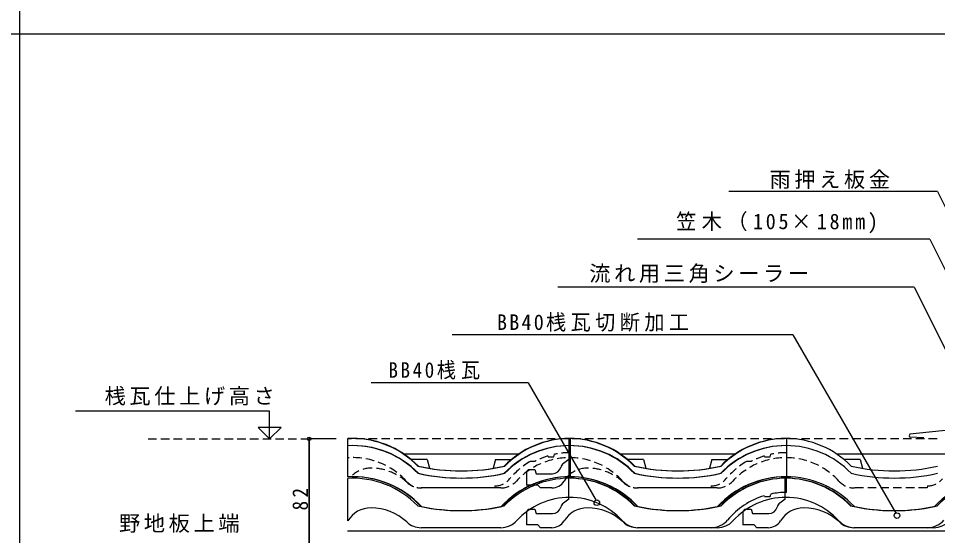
# Model space of a CAD drawing. Units: millimetres, scale not verified. Extents: x -1610 to 380, y -1195 to 1589.
# Drawn here: x -616 to 34, y -895 to -529 of the extents above; entities that cross this region are included whole.
import ezdxf

# ---------------------------------------------------------------- set-up
doc = ezdxf.new("R2010")
doc.units = ezdxf.units.MM
doc.header["$LTSCALE"] = 5
doc.header["$PDMODE"] = 32
doc.header["$PDSIZE"] = 2.5
doc.linetypes.add('DASHED1', pattern=[1.8, 1.2, -0.6])
for name, color, linetype in [('4-0', 7, 'Continuous'), ('4-1', 4, 'Continuous'), ('4-2', 7, 'DASHED1'), ('4-3', 6, 'Continuous'), ('4-5', 2, 'Continuous'), ('4-7', 7, 'Continuous')]:
    doc.layers.add(name, color=color, linetype=linetype)
doc.styles.add('ＭＳ ゴシック', font='')
doc.styles.get('ＭＳ ゴシック').set_extended_font_data('MS Gothic')

msp = doc.modelspace()

# ---------------------------------------------------------------- linework, layer by layer
at = {"layer": '4-0', "color": 4}
for p, q in [((-615.242, 149.63), (-615.242, -1113.009)), ((374.758, -540.408), (-1605.242, -540.408))]:
    msp.add_line(p, q, dxfattribs=at)
at = {"layer": '4-0'}
for p, q in [((33.89, -651.536), (-113.516, -651.536)), ((33.89, -651.536), (102.724, -789.204)), ((28.54, -685.346), (-178.206, -685.346)), ((28.54, -685.346), (86.46, -801.185)), ((17.485, -719.156), (-234.556, -719.156)), ((17.485, -719.156), (67.646, -819.478)), ((-68.257, -752.966), (-309.138, -752.966)), ((-68.257, -752.966), (4.412, -878.832)), ((-255.487, -786.776), (-366.628, -786.776)), ((-255.487, -786.776), (-207.463, -869.956)), ((-438.338, -806.732), (-575.488, -806.732)), ((-438.338, -826.325), (-438.338, -806.732)), ((-430.281, -818.268), (-446.394, -818.268)), ((-391.229, -826.325), (-410.311, -826.325)), ((-410.311, -826.325), (-410.311, -916.325)), ((-391.229, -826.325), (-410.311, -826.325))]:
    msp.add_line(p, q, dxfattribs=at)
for points in [[(-430.281, -818.268), (-438.338, -826.325), (-446.394, -818.268)], [(-391.229, -906.325), (-410.311, -906.325), (-410.311, -826.325)]]:
    msp.add_lwpolyline(points, dxfattribs=at)
for centre in [(-206.936, -871.492), (5.313, -880.617)]:
    msp.add_circle(centre, 2, dxfattribs=at)
at = {"layer": '4-1'}
for p, q in [((-383.343, -826.325), (-383.343, -853.299)), ((-226.646, -826.111), (-226.646, -853.183)), ((-225.82, -826.111), (-225.82, -853.183)), ((-72.821, -826.111), (-72.821, -853.183)), ((-343.875, -837.006), (-262.005, -837.006)), ((-343.462, -837.006), (-261.591, -837.006)), ((-190.875, -837.006), (-109.005, -837.006)), ((-190.462, -837.006), (-108.592, -837.006)), ((-37.462, -837.006), (44.409, -837.006)), ((-326.824, -841.018), (-338.111, -841.018)), ((-326.824, -841.018), (-325.167, -847.2)), ((-278.643, -841.018), (-280.299, -847.2)), ((-278.643, -841.018), (-267.355, -841.018)), ((-226.646, -841.017), (-230.485, -843.704)), ((-173.824, -841.018), (-185.111, -841.018)), ((-173.824, -841.018), (-172.167, -847.2)), ((-125.642, -841.018), (-127.299, -847.2)), ((-125.642, -841.018), (-114.355, -841.018)), ((-20.824, -841.018), (-32.112, -841.018)), ((-20.824, -841.018), (-19.167, -847.2)), ((-255.223, -848.036), (-256.728, -849.539)), ((-256.728, -849.539), (-256.728, -859.065)), ((-255.223, -848.036), (-250.711, -848.036)), ((-250.711, -848.036), (-249.905, -851.044)), ((-249.905, -851.044), (-238.281, -851.044)), ((-248.706, -859.065), (-256.728, -859.065)), ((-248.706, -859.065), (-246.7, -861.071)), ((-238.678, -861.071), (-246.7, -861.071)), ((-383.343, -891.325), (45.818, -891.325))]:
    msp.add_line(p, q, dxfattribs=at)
for centre, radius, start, end in [((-379.233, -890.284), 64.173, 44.04854, 93.48811), ((-379.233, -895.297), 64.173, 44.04858, 93.48811), ((-379.646, -890.284), 64.173, 44.04858, 90), ((-379.646, -895.297), 64.173, 44.04858, 90), ((-226.234, -890.284), 64.173, 44.04854, 135.95142), ((-226.234, -895.297), 64.173, 44.04858, 135.95134), ((-225.82, -890.284), 64.173, 90, 135.95134), ((-225.82, -895.297), 64.173, 90, 135.95134), ((-226.646, -890.284), 64.173, 44.04858, 90), ((-226.646, -895.297), 64.173, 44.04858, 90), ((-73.233, -890.284), 64.173, 44.04854, 135.95142), ((-73.233, -895.297), 64.173, 44.04858, 135.95134), ((-72.821, -890.284), 64.173, 90, 135.95134), ((-72.821, -895.297), 64.173, 90, 135.95134), ((-227.609, -847.811), 5.013, 124.99998, 165.38205), ((-302.94, -708.66), 140.378, 257.41678, 282.58315), ((-302.94, -713.674), 140.378, 257.41678, 282.58318), ((-302.527, -708.66), 140.378, 257.41678, 282.58318), ((-302.527, -713.674), 140.378, 257.41678, 282.58318), ((-238.281, -845.028), 6.016, 270, 345.38205), ((-149.94, -708.66), 140.378, 257.41678, 282.58315), ((-149.94, -713.674), 140.378, 257.41678, 282.58318), ((-149.527, -708.66), 140.378, 257.41678, 282.58318), ((-149.527, -713.674), 140.378, 257.41678, 282.58318), ((3.473, -708.66), 140.378, 257.41678, 282.58318), ((3.473, -713.674), 140.378, 257.41678, 282.58318), ((-379.233, -919.362), 66.178, 42.99934, 93.38228), ((-379.646, -919.362), 66.178, 42.99933, 90), ((-226.234, -919.362), 66.178, 42.99934, 137.00061), ((-225.82, -919.362), 66.178, 90, 137.00056), ((-238.678, -851.044), 10.027, 270, 328.49763), ((-213.611, -866.406), 19.374, 132.28568, 148.49762), ((-226.646, -919.362), 66.178, 42.99933, 90), ((-73.233, -919.362), 66.178, 42.99934, 137.00061), ((-72.821, -919.362), 66.178, 90, 137.00056), ((80.18, -919.362), 66.178, 84.42593, 137.00056), ((-302.94, -736.734), 140.378, 258.36688, 281.63307), ((-302.527, -736.734), 140.378, 258.36685, 281.63315), ((-149.94, -736.734), 140.378, 258.36688, 281.63307), ((-149.527, -736.734), 140.378, 258.36685, 281.63315), ((3.473, -736.734), 140.378, 258.36685, 281.63315)]:
    msp.add_arc(centre, radius, start, end, dxfattribs=at)
at = {"layer": '4-2'}
for p, q in [((-524.21, -826.325), (-410.311, -826.325)), ((33.685, -826.325), (-383.343, -826.325)), ((-241.362, -839.146), (-241.544, -838.471)), ((-237.352, -839.146), (-236.849, -837.273)), ((-88.362, -839.146), (-88.544, -838.471)), ((-84.351, -839.146), (-83.85, -837.273)), ((-250.887, -842.29), (-253.99, -842.29)), ((-241.362, -839.146), (-237.352, -839.146)), ((-97.887, -842.29), (-100.99, -842.29)), ((-88.362, -839.146), (-84.351, -839.146)), ((-274.763, -861.071), (-331.117, -861.071)), ((-279.406, -861.071), (-330.704, -861.071)), ((-279.002, -859.567), (-279.406, -861.071)), ((-121.762, -861.071), (-178.117, -861.071)), ((-126.405, -861.071), (-177.704, -861.071)), ((-126.002, -859.567), (-126.405, -861.071)), ((26.595, -861.071), (-24.704, -861.071)), ((26.998, -859.567), (26.595, -861.071))]:
    msp.add_line(p, q, dxfattribs=at)
for centre, radius, start, end in [((-225.82, -890.284), 54.146, 106.88054, 117.57799), ((-225.82, -890.284), 54.146, 90, 101.75305), ((-72.821, -890.284), 54.146, 106.88054, 117.57799), ((-72.821, -890.284), 54.146, 90, 101.75305), ((-379.233, -890.284), 50.636, 42.36153, 94.42223), ((-225.82, -890.284), 55.65, 120.4104, 140.2357), ((-226.234, -890.284), 50.636, 42.36153, 137.63818), ((-72.821, -890.284), 55.65, 120.4104, 140.2357), ((-73.233, -890.284), 50.636, 42.36153, 137.63818), ((-366.611, -866.406), 19.374, 90, 132.28568), ((-366.611, -883.884), 36.851, 46.66095, 90), ((-213.611, -866.406), 19.374, 90, 132.28568), ((-213.611, -883.884), 36.851, 46.66095, 90), ((-330.704, -846.03), 15.04, 222.36171, 270), ((-331.117, -846.03), 15.04, 226.84247, 270), ((-279.002, -846.03), 13.536, 270, 320.23572), ((-274.763, -846.03), 15.04, 270, 317.63824), ((-177.704, -846.03), 15.04, 222.36171, 270), ((-178.117, -846.03), 15.04, 226.84247, 270), ((-126.002, -846.03), 13.536, 270, 320.23572), ((-121.762, -846.03), 15.04, 270, 317.63824), ((-24.704, -846.03), 15.04, 222.36171, 270), ((26.998, -846.03), 13.536, 270, 320.23572)]:
    msp.add_arc(centre, radius, start, end, dxfattribs=at)
at = {"layer": '4-3'}
for p, q in [((43.996, -820.075), (14.512, -823.144)), ((24.302, -825.649), (14.725, -825.232)), ((-383.343, -854.29), (-383.343, -884.355)), ((-226.646, -869.088), (-226.646, -854.183)), ((-73.646, -869.088), (-73.646, -854.183)), ((-72.821, -864.21), (-72.821, -854.183)), ((-226.646, -869.088), (-230.484, -871.776)), ((-88.361, -867.217), (-88.543, -866.542)), ((-88.361, -867.217), (-84.351, -867.217)), ((-84.351, -867.217), (-83.849, -865.345)), ((-73.646, -869.088), (-77.484, -871.776)), ((-255.223, -876.107), (-250.711, -876.107)), ((-102.223, -876.107), (-97.711, -876.107)), ((-274.762, -889.142), (-331.117, -889.142)), ((-248.705, -887.137), (-256.727, -887.137)), ((-248.705, -887.137), (-246.7, -889.142)), ((-238.678, -889.142), (-246.7, -889.142)), ((-121.762, -889.142), (-178.117, -889.142)), ((-126.002, -889.142), (-177.704, -889.142)), ((-95.705, -887.137), (-103.727, -887.137)), ((-95.705, -887.137), (-93.7, -889.142)), ((-85.678, -889.142), (-93.7, -889.142)), ((31.238, -889.142), (-25.117, -889.142)), ((26.998, -889.142), (-24.704, -889.142))]:
    msp.add_line(p, q, dxfattribs=at)
for points in [[(-255.223, -876.107), (-256.727, -877.611), (-256.727, -887.137)], [(-250.711, -876.107), (-249.905, -879.115), (-238.281, -879.115)], [(-102.223, -876.107), (-103.727, -877.611), (-103.727, -887.137)], [(-97.711, -876.107), (-96.905, -879.115), (-85.281, -879.115)]]:
    msp.add_lwpolyline(points, dxfattribs=at)
for centre, radius, start, end in [((15.105, -824.139), 1.158, 120.82059, 250.8298), ((-379.646, -918.356), 64.173, 44.04858, 93.30296), ((-226.233, -918.356), 64.173, 44.04858, 135.95134), ((-226.646, -918.356), 64.173, 44.04858, 90), ((-73.233, -918.356), 64.173, 44.04858, 135.95134), ((-72.821, -918.356), 64.173, 90, 135.95134), ((-73.646, -918.356), 64.173, 44.04858, 90), ((79.767, -918.356), 64.173, 83.88112, 135.95134), ((-72.821, -918.356), 54.146, 90, 101.75305), ((-226.233, -918.356), 50.636, 42.36266, 137.63788), ((-72.821, -918.356), 54.146, 106.88054, 140.23477), ((-73.233, -918.356), 50.636, 42.36266, 137.63788), ((-366.61, -894.478), 19.374, 90, 148.49762), ((-366.61, -911.955), 36.851, 46.84285, 90), ((-302.939, -736.732), 140.378, 257.41678, 282.58318), ((-238.281, -873.099), 6.016, 270, 345.38205), ((-227.609, -875.883), 5.013, 124.99998, 165.38205), ((-213.611, -894.478), 19.374, 90, 148.49762), ((-213.611, -911.955), 36.851, 46.84285, 90), ((-149.939, -736.732), 140.378, 257.41678, 282.58318), ((-149.527, -736.732), 140.378, 257.41678, 282.58318), ((-85.281, -873.099), 6.016, 270, 345.38205), ((-74.608, -875.883), 5.013, 124.99998, 165.38205), ((-60.61, -894.478), 19.374, 90, 148.49762), ((-60.61, -911.955), 36.851, 46.84285, 90), ((3.061, -736.732), 140.378, 257.41678, 282.58318), ((3.473, -736.732), 140.378, 257.41678, 282.58318), ((-126.002, -874.102), 15.04, 270, 320.23572), ((26.998, -874.102), 15.04, 270, 320.23572), ((-331.117, -874.102), 15.04, 226.84247, 270), ((-274.762, -874.102), 15.04, 270, 317.63824), ((-238.678, -879.115), 10.027, 270, 328.49763), ((-177.704, -874.102), 15.04, 222.36171, 270), ((-178.117, -874.102), 15.04, 226.84247, 270), ((-121.762, -874.102), 15.04, 270, 317.63824), ((-85.678, -879.115), 10.027, 270, 328.49763), ((-24.704, -874.102), 15.04, 222.36171, 270), ((-25.117, -874.102), 15.04, 226.84247, 270), ((31.238, -874.102), 15.04, 270, 317.63824)]:
    msp.add_arc(centre, radius, start, end, dxfattribs=at)
at = {"layer": '4-7'}
msp.add_point((-410.311, -826.325), dxfattribs=at)

# ---------------------------------------------------------------- texts
at = {"layer": '4-5', "char_height": 11, "attachment_point": 7, "style": 'ＭＳ ゴシック'}
for s, insert in [('\\T1.17;雨押え板金', (-84.805, -649.741)), ('\\T1.27;\\W0.95;笠木（105×18mm)', (-150.853, -681.121)), ('\\T1.17;流れ用三角シーラー', (-212.301, -716.201)), ('\\T1.22;\\W0.95;BB40桟瓦切断加工', (-277.567, -750.737)), ('\\T1.27;\\W0.9;BB40桟瓦', (-354.317, -784.401)), ('\\T1.17;桟瓦仕上げ高さ', (-555.009, -802.763)), ('\\T1.17;野地板上端', (-544.835, -892.763))]:
    msp.add_mtext(s, dxfattribs=dict(at, insert=insert))
at = {"layer": '4-5', "insert": (-411.065, -876.95), "char_height": 11, "attachment_point": 7, "rotation": 90, "style": 'ＭＳ ゴシック'}
msp.add_mtext('\\T1.36;\\W0.9;82', dxfattribs=at)

doc.saveas('drawing.dxf')
